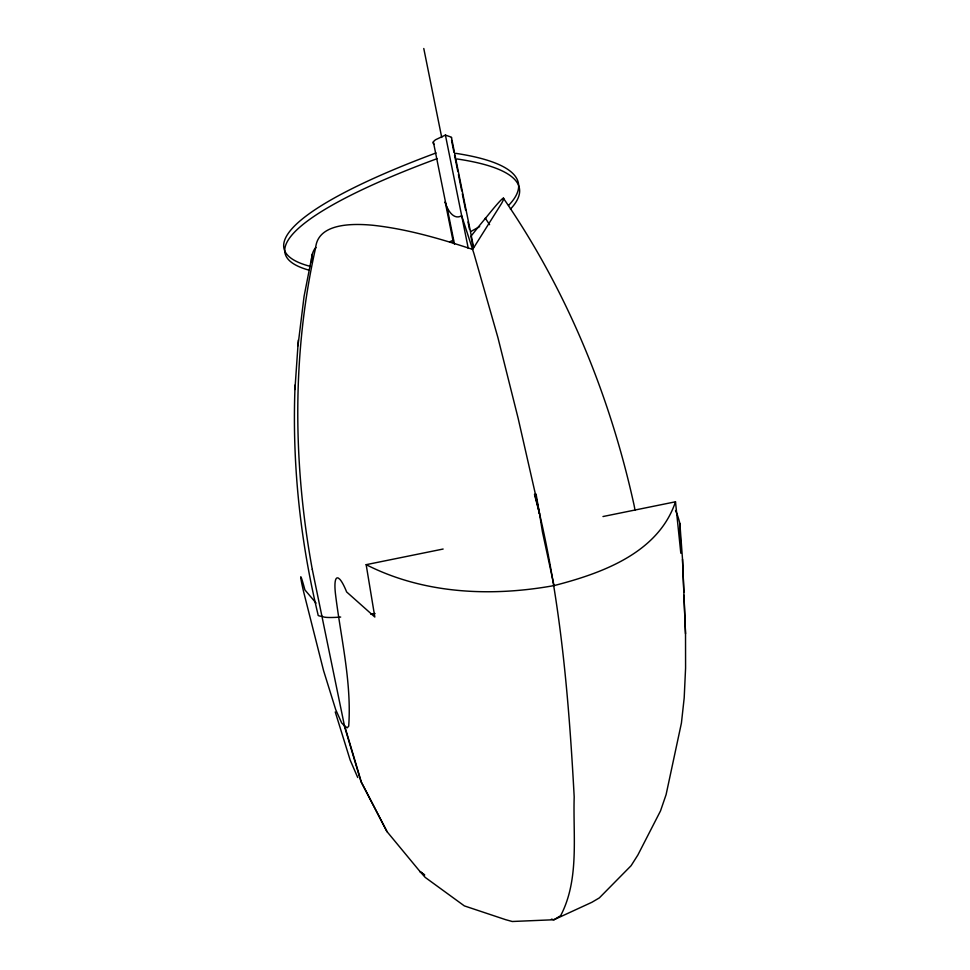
<?xml version="1.0" encoding="UTF-8"?>
<svg xmlns="http://www.w3.org/2000/svg" width="970" height="970" viewBox="0 0 970 970"><rect width="100%" height="100%" fill="white"/><g stroke="black" fill="none" stroke-linecap="round" stroke-linejoin="round"><path stroke-width="1.45" d="M295.219 384.872L294.928 389.503C292.212 465.212 300.348 541.139 318.063 614.774A519.532 16.732 -11 0 0 322.428 616.35A538.471 17.836 -11 0 0 337.887 617.259L340.676 617.053M297.972 345.744L304.083 296.299L312.364 254.091M294.928 389.503L298.348 339.997M602.976 516.537L675.496 501.793C658.266 553.106 601.812 573.318 554.028 585.601C491.196 596.938 423.902 594.064 366.163 564.673L374.82 617.029L346.629 591.942A37.321 6.96 75.6 0 0 339.791 579.26L338.397 578.132A37.321 6.96 75.6 0 0 335.426 593.567C340.688 637.484 351.807 681.777 348.703 726.178L347.187 727.815L344.265 725.681L360.973 781.638L386.836 831.423L420.168 871.739L423.841 874.394M453.548 243.361L445.169 201.845C446.721 208.623 453.172 220.833 461.671 215.716L473.942 253.57L497.889 337.499L518.113 418.179L535.44 494.288L534.858 494.518C560.09 593.264 568.711 695.441 574.191 796.952C572.93 836.237 579.551 879.608 560.636 915.692L553.979 919.742L512.233 921.5L505.709 919.693L464.351 905.895L425.212 877.401L419.986 871.509L424.739 874.964M451.535 138.007A30.167 6.766 -11.7 0 0 451.292 137.146L445.412 135.085L435.651 139.704A30.07 6.705 -12 0 0 433.36 141.899A30.094 6.717 -12 0 0 433.408 143.693L434.196 144.409M366.163 564.673L443.132 549.032M370.661 614.071L375.063 613.537M551.445 919.148L553.979 919.742L591.87 902.294L599.327 897.905L631.082 865.713L637.872 855.006L660.497 810.932L666.087 794.672L681.425 723.038L684.189 697.927L685.584 668.087L685.523 633.762L682.516 559.29L679.873 523.448A32.471 5.953 80.9 0 0 675.532 510.499M315.953 247.689L315.686 247.52A446.721 89.737 30.4 0 0 311.625 261.973M316.062 603.049L304.907 589.905A25.608 0.946 76.1 0 0 301.027 577.041L300.773 576.75A25.608 0.946 76.1 0 0 303.561 591.542L323.568 670.622L335.693 709.591L341.646 722.88L344.702 726.081L361.337 782.05L387.115 831.763M485.303 218.165L489.571 224.676M503.357 198.171C567.05 290.563 610.191 396.196 634.174 505.612L634.998 509.99M357.736 777.528L350.158 760.043L335.244 711.944M534.47 494.373L539.49 513.518L542.412 531.742L554.028 585.601M312.291 569.451L344.471 725.839M535.44 494.288L539.49 513.518L536.058 494.057M451.474 137.57L473.603 247.265M451.559 140.456L453.948 152.314M454.554 155.273L457.84 171.581M458.434 174.552L461.732 190.847M462.326 193.818L465.612 210.126M468.001 221.984L469.504 229.393M470.996 236.801L473.093 247.18M445.412 135.085L468.267 248.393M423.781 48.5L441.726 137.473M447.024 207.168L454.506 244.294M433.36 141.899L446.03 204.731M312.291 569.451C292.843 463.272 291.934 353.092 315.686 247.52A461.878 95.715 30.3 0 1 372.807 225.258C406.976 228.968 440.113 238.681 472.657 249.399L501.672 203.251A484.891 9.348 -54.5 0 0 485.485 218.311M675.496 501.793L680.819 553.227L679.873 523.448M682.516 559.29L683.874 592.221M683.947 595.313L685.523 633.762M471.02 236.183A468.558 8.718 -54.5 0 1 485.546 218.226M455.985 153.369A430.777 80.765 -9.5 0 1 508.547 205.422M479.665 226.568A430.777 80.765 -9.5 0 1 470.85 231.454M453.487 240.087A430.777 80.765 -9.5 0 1 449.643 241.857M310.667 266.459A406.345 72.229 -13.1 0 1 436.027 152.969M308.763 270.084A406.333 71.113 -13.1 0 1 437.167 158.631M457.112 158.971A430.777 79.516 -9.5 0 1 510.402 209.144"/></g></svg>
